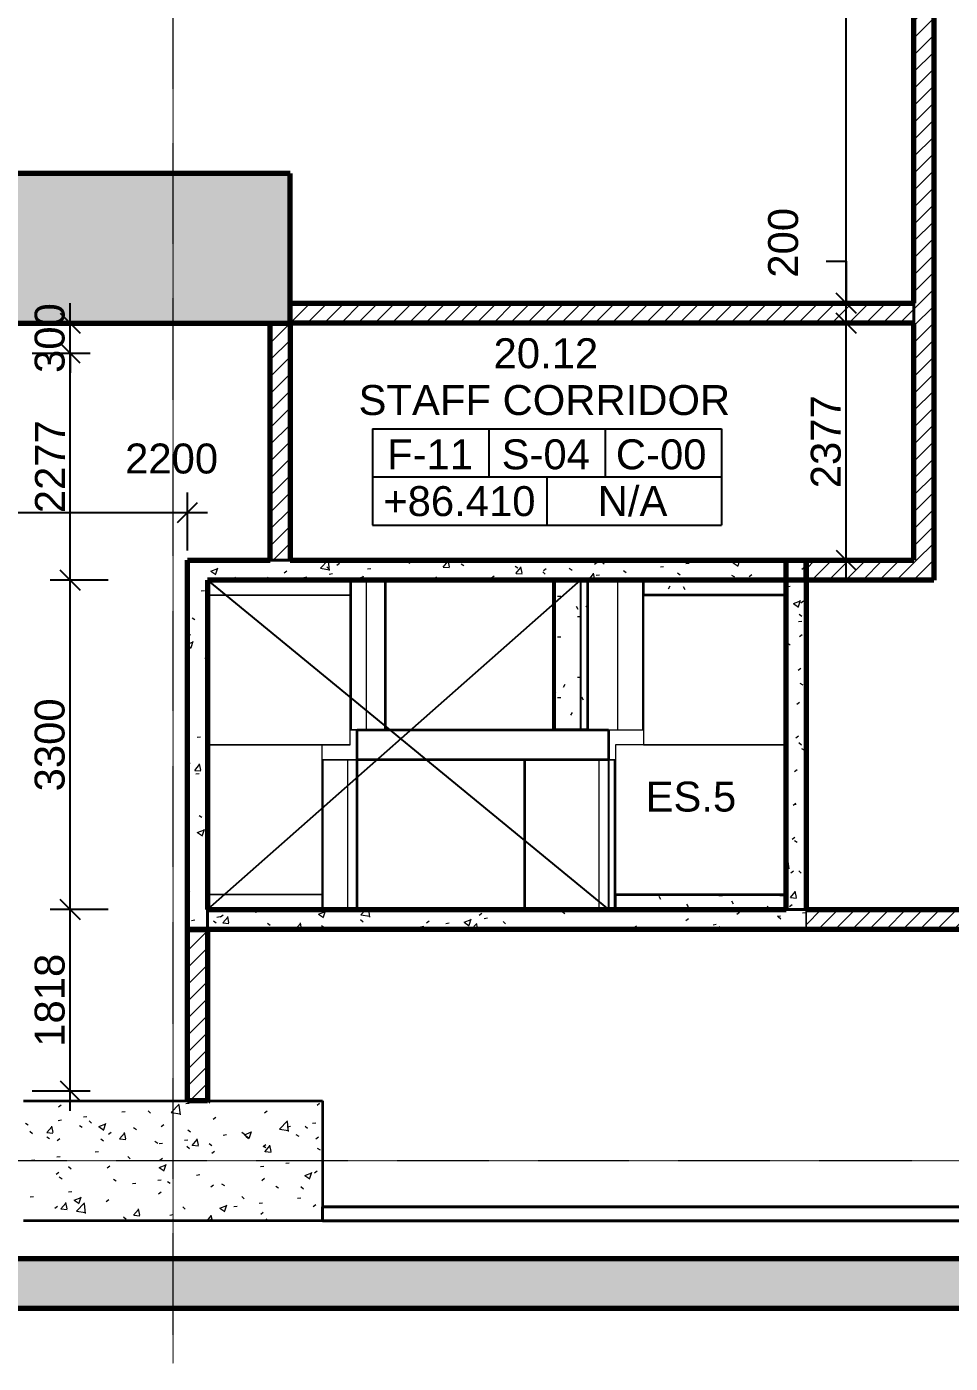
# Model space of a CAD drawing. Header units: millimetres. Extents: x -920222 to -841623, y -18676 to 21298.
# Drawn here: x -905748 to -896491, y -17825 to -4431 of the extents above; entities that cross this region are included whole.
import ezdxf

# ---------------------------------------------------------------- set-up
doc = ezdxf.new("R2010")
doc.units = ezdxf.units.MM
doc.linetypes.add('DPA_Grid _ Level 100', pattern=[10, 5.5, -1.6, 1.3, -1.6])
doc.linetypes.add('DPA_Overhead 100', pattern=[2.75, 1.75, -1])
for name, color, linetype, lineweight in [('_ _ A-DETL-OPENING', 1, 'Continuous', 25), ('A-ANNO-DIMS', 1, 'Continuous', 9), ('A-DETL', 1, 'Continuous', 70), ('A-DETL-GENF', 2, 'Continuous', 35), ('A-FLOR-E', 2, 'Continuous', 35), ('A-FLOR-OVHD', 2, 'DPA_Overhead 100', 25), ('A-GENM', 1, 'Continuous', 9), ('A-ROOM-IDEN', 3, 'Continuous', 25), ('A-ROOM-LINE', 3, 'Continuous', 25), ('A-WALL', 5, 'Continuous', 35), ('A-WALL-PATT', 1, 'Continuous', 35), ('S-FNDN', 2, 'Continuous', 35), ('S-GRID', 251, 'Continuous', 9), ('S-STRS-IDEN', 3, 'Continuous', 25), ('S-STRS-MBND', 2, 'Continuous', 35), ('WALL-E', 2, 'Continuous', 35)]:
    doc.layers.add(name, color=color, linetype=linetype, lineweight=lineweight)
doc.styles.add('Arial_2', font='arial.ttf', dxfattribs={"height": 300})
doc.dimstyles.new('DPA-DIM-3_0_T-T', dxfattribs={"dimscale": 304.8, "dimtxt": 306.07782, "dimasz": 0.656168, "dimexe": 0.656168, "dimexo": 0.0625, "dimgap": 0.164042, "dimtad": 1, "dimdec": 0, "dimzin": 0, "dimdsep": 46, "dimtxsty": 'Arial_2', "dimblk1": 'OBLIQUE', "dimblk2": 'OBLIQUE', "dimsah": 1, "dimcen": 0.09, "dimdle": 0.656168, "dimadec": 8, "dimazin": 0, "dimtfac": 1, "dimtdec": 4, "dimtix": 1, "dimtmove": 0, "dimatfit": 3, "dimfxl": 1.312336, "dimfxlon": 1, "dimtvp": 1, "dimtolj": 1, "dimtzin": 0, "dimarcsym": 2})
doc.dimstyles.new('DPA-DIM-3_0_T-T_1', dxfattribs={"dimscale": 304.8, "dimtxt": 306.07782, "dimasz": 0.656168, "dimexe": 0.656168, "dimexo": 0.0625, "dimgap": 0.164042, "dimtad": 1, "dimdec": 0, "dimzin": 0, "dimdsep": 46, "dimtxsty": 'Arial_2', "dimblk1": 'OBLIQUE', "dimblk2": 'OBLIQUE', "dimsah": 1, "dimcen": 0.09, "dimdle": 0.656168, "dimadec": 8, "dimazin": 0, "dimtfac": 1, "dimtdec": 4, "dimtix": 1, "dimtmove": 1, "dimatfit": 3, "dimfxl": 1.312336, "dimfxlon": 1, "dimtvp": 1, "dimtolj": 1, "dimtzin": 0, "dimarcsym": 2})
pattern_1 = [(50, (0, 0), (728.7365, -63.75582), [76.2, -838.2]), (355, (0, 0), (-140.9716, 764.2276), [60.96, -670.56]), (100.451, (60.7, -5.3), (587.77, 700.46675), [64.76, -712.36]), (46.184, (0, 203.2), (1084.3162, -168.171), [114.3, -1257.3]), (96.636, (90.4, 189.2), (949.6099, 989.7098), [97.14, -1068.54]), (351.184, (0, 203.2), (949.6206, 989.7012), [91.44, -1005.84]), (21, (101.6, 152.4), (606.45787, -409.06057), [76.2, -838.2]), (326, (101.6, 152.4), (247.20834, 736.7529), [60.96, -670.56]), (71.451, (152.14, 118.3), (853.66825, 327.68547), [64.76, -712.36]), (37.5, (0, 0), (12.35469, 338.22012), [33.528, -628.904, 33.528, -647.192, -673.1]), (37.5, (0, 0), (12.35469, 338.22012), [-1343.152, 33.528, -639.572]), (7.5, (0, 0), (267.27887, 400.72213), [33.528, -354.584, 33.528, -613.664, -256.54]), (7.5, (0, 0), (267.27887, 400.72213), [-1035.304, 33.528, -223.012]), (327.5, (-226.57, 0), (542.36333, -22.915345), [33.528, -220.472, 33.528, -758.952, -1051.56]), (327.5, (-226.57, 0), (542.36333, -22.915345), [-1046.48, 33.528, -1018.032]), (317.5, (-328.17, 0), (592.51696, 101.7071), [33.528, -296.672, 33.528, -492.76, -746.76]), (317.5, (-328.17, 0), (592.51696, 101.7071), [-856.488, 33.528, -713.232])]
pattern_2 = [(45, (0, 0), (-84.852814, 84.852814), [])]

# ---------------------------------------------------------------- blocks, each defined once
blk = doc.blocks.new('STAIR 9 RISER - 9 RISER-14633055-4250-01 ENLARGED CONCOURSE LEVEL - REFLECTED CEILING PLAN - SHEET 1')
at = {"layer": 'A-GENM'}
h = blk.add_hatch(dxfattribs=at)
h.set_pattern_fill('FP_14', color=256, style=0, pattern_type=2)
h.set_pattern_definition([(0, (902157.37, 9978.44), (812.8, 203.2), [33.528, -576.072, 33.528, -3827.272]), (0, (902157.37, 9978.44), (812.8, 203.2), [-643.128, -576.072, 33.528, -1185.672, -2032]), (0, (902157.37, 9978.44), (812.8, 203.2), [-2438.4, 33.528, -576.072, 33.528, -1388.872]), (0, (902157.37, 9978.44), (812.8, 203.2), [-3081.528, -372.872, 33.528, -982.472]), (120, (902462.17, 10080.04), (-582.37636, 602.30545), [33.528, -576.072, 33.528, -3827.272]), (120, (902462.17, 10080.04), (-582.37636, 602.30545), [-643.128, -576.072, 33.528, -1185.672, -2032]), (120, (902462.17, 10080.04), (-582.37636, 602.30545), [-2438.4, 33.528, -576.072, 33.528, -1388.872]), (120, (902462.17, 10080.04), (-582.37636, 602.30545), [-3081.528, -372.872, 33.528, -982.472]), (240, (902563.77, 10486.44), (-230.42364, -805.50545), [33.528, -576.072, 33.528, -3827.272]), (240, (902563.77, 10486.44), (-230.42364, -805.50545), [-643.128, -576.072, 33.528, -1185.672, -2032]), (240, (902563.77, 10486.44), (-230.42364, -805.50545), [-2438.4, 33.528, -576.072, 33.528, -1388.872]), (240, (902563.77, 10486.44), (-230.42364, -805.50545), [-3081.528, -372.872, 33.528, -982.472])])
h.paths.add_polyline_path([(2028, -1500), (2028, 0), (1701, 0), (1701, -1500)])
for p, q in [((1680, 0), (1680, -1500)), ((1701, 0), (1680, 0)), ((1985, 0), (1960, 0)), ((2332, 0), (2028, 0)), ((2265, 0), (2240, 0)), ((2332, 0), (2332, -1500)), ((2580, 0), (2332, 0)), ((2580, 0), (2580, -1500)), ((2580, 0), (2580, -1500)), ((2780, 0), (2580, 0)), ((1680, -1500), (1701, -1500)), ((1960, -1500), (1985, -1500)), ((2028, -1500), (2332, -1500)), ((2240, -1500), (2265, -1500)), ((2332, -1500), (2580, -1500)), ((2580, -1500), (2590, -1500))]:
    blk.add_line(p, q, dxfattribs=at)
at = {"layer": 'A-GENM', "lineweight": 35}
for p, q in [((1701, -1500), (1701, 0)), ((1701, 0), (2028, 0)), ((2028, 0), (2028, -1500)), ((2028, -1500), (1701, -1500))]:
    blk.add_line(p, q, dxfattribs=at)
blk = doc.blocks.new('STAIR 9 RISER - 9 RISER-V1-4250-01 ENLARGED CONCOURSE LEVEL - REFLECTED CEILING PLAN - SHEET 1')
at = {"layer": 'A-GENM'}
for p, q in [((-540, 0), (25, 0)), ((-340, 0), (-540, 0)), ((-188, 0), (-340, 0)), ((-340, 0), (-340, -1500)), ((-340, 0), (-340, -1500)), ((2332, 0), (-188, 0)), ((-188, 0), (-188, -1500)), ((25, 0), (0, 0)), ((0, 0), (50, 0)), ((50, 0), (305, 0)), ((305, 0), (280, 0)), ((280, 0), (330, 0)), ((330, 0), (585, 0)), ((585, 0), (560, 0)), ((560, 0), (610, 0)), ((610, 0), (865, 0)), ((865, 0), (840, 0)), ((840, 0), (890, 0)), ((890, 0), (1145, 0)), ((1145, 0), (1120, 0)), ((1120, 0), (1170, 0)), ((1170, 0), (1425, 0)), ((1425, 0), (1400, 0)), ((1400, 0), (1450, 0)), ((1450, 0), (1705, 0)), ((1705, 0), (1680, 0)), ((1680, 0), (1730, 0)), ((1730, 0), (1985, 0)), ((1985, 0), (1960, 0)), ((1960, 0), (2010, 0)), ((2010, 0), (2265, 0)), ((2265, 0), (2240, 0)), ((2240, 0), (2290, 0)), ((2290, 0), (2780, 0)), ((2580, 0), (2332, 0)), ((2332, 0), (2332, -1500)), ((2780, 0), (2580, 0)), ((2580, 0), (2580, -1500)), ((2580, 0), (2580, -1500)), ((-350, -1500), (-340, -1500)), ((25, -1500), (-350, -1500)), ((-340, -1500), (-188, -1500)), ((-188, -1500), (2332, -1500)), ((50, -1500), (0, -1500)), ((0, -1500), (25, -1500)), ((305, -1500), (50, -1500)), ((330, -1500), (280, -1500)), ((280, -1500), (305, -1500)), ((585, -1500), (330, -1500)), ((610, -1500), (560, -1500)), ((560, -1500), (585, -1500)), ((865, -1500), (610, -1500)), ((890, -1500), (840, -1500)), ((840, -1500), (865, -1500)), ((1145, -1500), (890, -1500)), ((1170, -1500), (1120, -1500)), ((1120, -1500), (1145, -1500)), ((1425, -1500), (1170, -1500)), ((1450, -1500), (1400, -1500)), ((1400, -1500), (1425, -1500)), ((1705, -1500), (1450, -1500)), ((1730, -1500), (1680, -1500)), ((1680, -1500), (1705, -1500)), ((1985, -1500), (1730, -1500)), ((2010, -1500), (1960, -1500)), ((1960, -1500), (1985, -1500)), ((2265, -1500), (2010, -1500)), ((2290, -1500), (2240, -1500)), ((2240, -1500), (2265, -1500)), ((2590, -1500), (2290, -1500)), ((2332, -1500), (2580, -1500)), ((2580, -1500), (2590, -1500))]:
    blk.add_line(p, q, dxfattribs=at)
blk = doc.blocks.new('STAIR 7 RISER - 7 RISER-14639233-4250-01 ENLARGED CONCOURSE LEVEL - REFLECTED CEILING PLAN - SHEET 1')
at = {"layer": 'A-GENM'}
for p, q in [((-540, 0), (25, 0)), ((-340, 0), (-540, 0)), ((-188, 0), (-340, 0)), ((-340, 0), (-340, -1500)), ((-340, 0), (-340, -1500)), ((1772, 0), (-188, 0)), ((-188, 0), (-188, -1500)), ((25, 0), (0, 0)), ((0, 0), (50, 0)), ((50, 0), (305, 0)), ((305, 0), (280, 0)), ((280, 0), (330, 0)), ((330, 0), (585, 0)), ((585, 0), (560, 0)), ((560, 0), (610, 0)), ((610, 0), (865, 0)), ((865, 0), (840, 0)), ((840, 0), (890, 0)), ((890, 0), (1145, 0)), ((1145, 0), (1120, 0)), ((1120, 0), (1170, 0)), ((1170, 0), (1425, 0)), ((1425, 0), (1400, 0)), ((1400, 0), (1450, 0)), ((1450, 0), (1705, 0)), ((1705, 0), (1680, 0)), ((1680, 0), (1730, 0)), ((1730, 0), (2220, 0)), ((2020, 0), (1772, 0)), ((2220, 0), (2020, 0)), ((-350, -1500), (-340, -1500)), ((25, -1500), (-350, -1500)), ((-340, -1500), (-188, -1500)), ((-188, -1500), (1772, -1500)), ((50, -1500), (0, -1500)), ((0, -1500), (25, -1500)), ((305, -1500), (50, -1500)), ((330, -1500), (280, -1500)), ((280, -1500), (305, -1500)), ((585, -1500), (330, -1500)), ((610, -1500), (560, -1500)), ((560, -1500), (585, -1500)), ((865, -1500), (610, -1500)), ((890, -1500), (840, -1500)), ((840, -1500), (865, -1500)), ((1145, -1500), (890, -1500)), ((1170, -1500), (1120, -1500)), ((1120, -1500), (1145, -1500)), ((1425, -1500), (1170, -1500)), ((1450, -1500), (1400, -1500)), ((1400, -1500), (1425, -1500)), ((1705, -1500), (1450, -1500)), ((1730, -1500), (1680, -1500)), ((1680, -1500), (1705, -1500)), ((2220, -1500), (1730, -1500)), ((1772, -1500), (2020, -1500)), ((2020, -1500), (2220, -1500))]:
    blk.add_line(p, q, dxfattribs=at)
blk = doc.blocks.new('LANDING ADJ L_R - LANDING ADJ L_R-14701257-4250-01 ENLARGED CONCOURSE LEVEL - REFLECTED CEILING PLAN - SHEET 1')
at = {"layer": 'A-GENM'}
for p, q in [((280, 1650), (-1150, 1650)), ((-1150, 1650), (-950, 1650)), ((-1150, 1650), (-1150, 0)), ((-1150, 1650), (-1150, 0)), ((-950, 1650), (280, 1650)), ((280, 0), (280, 1650)), ((280, 1650), (280, 0)), ((-1150, 150), (280, 150)), ((280, 150), (-1150, 150)), ((-1150, 0), (-1150, 150)), ((-1150, 150), (-1150, 0)), ((280, 0), (280, 150)), ((280, 150), (280, 0)), ((-1150, 0), (280, 0)), ((280, 0), (-1150, 0)), ((-950, 0), (-1150, 0)), ((-1150, 0), (280, 0)), ((280, 0), (-950, 0))]:
    blk.add_line(p, q, dxfattribs=at)
blk = doc.blocks.new('LANDING ADJ L_R - LANDING ADJ L_R-14701282-4250-01 ENLARGED CONCOURSE LEVEL - REFLECTED CEILING PLAN - SHEET 1')
at = {"layer": 'A-GENM'}
for p, q in [((-1150, 0), (0, 0)), ((0, 0), (-1150, 0)), ((-1150, -150), (-1150, 0)), ((-1150, 0), (-1150, -150)), ((0, 0), (-1150, 0)), ((-1150, 0), (-950, 0)), ((-1150, 0), (-1150, -1650)), ((-1150, 0), (-1150, -1650)), ((-950, 0), (0, 0)), ((0, -150), (0, 0)), ((0, 0), (0, -150)), ((0, -1650), (0, 0)), ((0, 0), (0, -1650)), ((-1150, -150), (0, -150)), ((0, -150), (-1150, -150)), ((-950, -1650), (-1150, -1650)), ((-1150, -1650), (0, -1650)), ((0, -1650), (-950, -1650))]:
    blk.add_line(p, q, dxfattribs=at)
blk = doc.blocks.new('LANDING ADJ L_R - LANDING ADJ L_R-14701640-4250-01 ENLARGED CONCOURSE LEVEL - REFLECTED CEILING PLAN - SHEET 1')
at = {"layer": 'A-GENM'}
h = blk.add_hatch(dxfattribs=at)
h.set_pattern_fill('FP_15', color=256, style=0, pattern_type=2)
h.set_pattern_definition([(0, (898417.37, 9978.44), (812.8, 203.2), [33.528, -576.072, 33.528, -3827.272]), (0, (898417.37, 9978.44), (812.8, 203.2), [-643.128, -576.072, 33.528, -1185.672, -2032]), (0, (898417.37, 9978.44), (812.8, 203.2), [-2438.4, 33.528, -576.072, 33.528, -1388.872]), (0, (898417.37, 9978.44), (812.8, 203.2), [-3081.528, -372.872, 33.528, -982.472]), (120, (898722.17, 10080.04), (-582.37636, 602.30545), [33.528, -576.072, 33.528, -3827.272]), (120, (898722.17, 10080.04), (-582.37636, 602.30545), [-643.128, -576.072, 33.528, -1185.672, -2032]), (120, (898722.17, 10080.04), (-582.37636, 602.30545), [-2438.4, 33.528, -576.072, 33.528, -1388.872]), (120, (898722.17, 10080.04), (-582.37636, 602.30545), [-3081.528, -372.872, 33.528, -982.472]), (240, (898823.77, 10486.44), (-230.42364, -805.50545), [33.528, -576.072, 33.528, -3827.272]), (240, (898823.77, 10486.44), (-230.42364, -805.50545), [-643.128, -576.072, 33.528, -1185.672, -2032]), (240, (898823.77, 10486.44), (-230.42364, -805.50545), [-2438.4, 33.528, -576.072, 33.528, -1388.872]), (240, (898823.77, 10486.44), (-230.42364, -805.50545), [-3081.528, -372.872, 33.528, -982.472])])
h.paths.add_polyline_path([(280, -150), (280, 0), (-1150, 0), (-1150, -150), (-396, -150)])
at = {"layer": 'A-GENM', "lineweight": 35}
for p, q in [((-1150, -150), (-1150, 0)), ((-1150, 0), (280, 0)), ((280, 0), (280, -150)), ((280, -150), (-1150, -150))]:
    blk.add_line(p, q, dxfattribs=at)
at = {"layer": 'A-GENM'}
for p, q in [((280, 0), (-1150, 0)), ((-1150, 0), (-1150, -1650)), ((280, 0), (280, -1650)), ((-1150, -1650), (280, -1650))]:
    blk.add_line(p, q, dxfattribs=at)
blk = doc.blocks.new('LANDING ADJ L_R - LANDING ADJ L_R-14701709-4250-01 ENLARGED CONCOURSE LEVEL - REFLECTED CEILING PLAN - SHEET 1')
at = {"layer": 'A-GENM'}
h = blk.add_hatch(dxfattribs=at)
h.set_pattern_fill('FP_16', color=256, style=0, pattern_type=2)
h.set_pattern_definition([(0, (898697.37, 13278.44), (812.8, 203.2), [33.528, -576.072, 33.528, -3827.272]), (0, (898697.37, 13278.44), (812.8, 203.2), [-643.128, -576.072, 33.528, -1185.672, -2032]), (0, (898697.37, 13278.44), (812.8, 203.2), [-2438.4, 33.528, -576.072, 33.528, -1388.872]), (0, (898697.37, 13278.44), (812.8, 203.2), [-3081.528, -372.872, 33.528, -982.472]), (120, (899002.17, 13380.04), (-582.37636, 602.30545), [33.528, -576.072, 33.528, -3827.272]), (120, (899002.17, 13380.04), (-582.37636, 602.30545), [-643.128, -576.072, 33.528, -1185.672, -2032]), (120, (899002.17, 13380.04), (-582.37636, 602.30545), [-2438.4, 33.528, -576.072, 33.528, -1388.872]), (120, (899002.17, 13380.04), (-582.37636, 602.30545), [-3081.528, -372.872, 33.528, -982.472]), (240, (899103.77, 13786.44), (-230.42364, -805.50545), [33.528, -576.072, 33.528, -3827.272]), (240, (899103.77, 13786.44), (-230.42364, -805.50545), [-643.128, -576.072, 33.528, -1185.672, -2032]), (240, (899103.77, 13786.44), (-230.42364, -805.50545), [-2438.4, 33.528, -576.072, 33.528, -1388.872]), (240, (899103.77, 13786.44), (-230.42364, -805.50545), [-3081.528, -372.872, 33.528, -982.472])])
h.paths.add_polyline_path([(-1150, 0), (560, 0), (560, 150), (-1150, 150)])
for p, q in [((560, 1650), (-1150, 1650)), ((-1150, 1650), (-1150, 0)), ((560, 1650), (560, 0)), ((-1150, 0), (560, 0))]:
    blk.add_line(p, q, dxfattribs=at)
at = {"layer": 'A-GENM', "lineweight": 35}
for p, q in [((-1150, 150), (560, 150)), ((-1150, 0), (-1150, 150)), ((560, 150), (560, 0)), ((560, 0), (-1150, 0))]:
    blk.add_line(p, q, dxfattribs=at)
blk = doc.blocks.new('DPA_Room Tag Box - Standard-4486259-4250-01 ENLARGED CONCOURSE LEVEL - REFLECTED CEILING PLAN - SHEET 1')
at = {"layer": 'A-ROOM-LINE'}
for p, q in [((-17.5, -2.94), (-17.5, -12.6)), ((-17.5, -2.94), (17.5, -2.94)), ((-5.83, -2.94), (-5.83, -7.77)), ((5.83, -2.94), (5.83, -7.77)), ((17.5, -2.94), (17.5, -12.6)), ((-17.5, -7.77), (17.5, -7.77)), ((0, -7.77), (0, -12.6)), ((-17.5, -12.6), (17.5, -12.6))]:
    blk.add_line(p, q, dxfattribs=at)
blk = doc.blocks.new('_Oblique')
at = {"color": 0, "linetype": 'ByBlock', "lineweight": -2}
blk.add_line((-0.5, -0.5), (0.5, 0.5), dxfattribs=at)
blk = doc.blocks.new('*D301')
at = {"layer": 'A-ANNO-DIMS', "color": 0, "lineweight": -2, "transparency": 16777216}
for p, q in [((6748, -13557), (6748, -10780)), ((6367, -10980), (6948, -10980)), ((6367, -13357), (6948, -13357))]:
    blk.add_line(p, q, dxfattribs=at)
at = {"layer": 'Defpoints', "color": 0, "transparency": 16777216}
for p in [(6348, -10980), (6748, -10980), (6348, -13357)]:
    blk.add_point(p, dxfattribs=at)
at = {"layer": 'A-ANNO-DIMS', "color": 0, "lineweight": -2, "transparency": 16777216, "xscale": 200, "yscale": 200, "zscale": 200}
for p, rotation in [((6748, -10980), 90), ((6748, -13357), 270)]:
    blk.add_blockref('_Oblique', p, dxfattribs=dict(at, rotation=rotation))
at = {"layer": 'A-ANNO-DIMS', "color": 0, "transparency": 16777216, "insert": (6545, -12169), "char_height": 300, "width": 1107.53, "attachment_point": 5, "rotation": 90, "style": 'Arial_2'}
blk.add_mtext('\\A1;2377', dxfattribs=at)
blk = doc.blocks.new('*D302')
at = {"layer": 'A-ANNO-DIMS', "color": 0, "lineweight": -2, "transparency": 16777216}
for p, q in [((6548, -10359), (6748, -10359)), ((6748, -10359), (6748, -10780)), ((6748, -11180), (6748, -10580)), ((6367, -10780), (6948, -10780)), ((6367, -10980), (6948, -10980))]:
    blk.add_line(p, q, dxfattribs=at)
at = {"layer": 'Defpoints', "color": 0, "transparency": 16777216}
for p in [(6348, -10780), (6748, -10780), (6348, -10980)]:
    blk.add_point(p, dxfattribs=at)
at = {"layer": 'A-ANNO-DIMS', "color": 0, "lineweight": -2, "transparency": 16777216, "xscale": 200, "yscale": 200, "zscale": 200}
for p, rotation in [((6748, -10780), 90), ((6748, -10980), 270)]:
    blk.add_blockref('_Oblique', p, dxfattribs=dict(at, rotation=rotation))
at = {"layer": 'A-ANNO-DIMS', "color": 0, "transparency": 16777216, "insert": (5965, -10525), "char_height": 300, "width": 830.65, "attachment_point": 1, "rotation": 90, "line_spacing_factor": 0.941778, "style": 'Arial_2'}
blk.add_mtext('\\A1;200', dxfattribs=at)
blk = doc.blocks.new('*D303')
at = {"layer": 'A-ANNO-DIMS', "color": 0, "lineweight": -2, "transparency": 16777216}
for p, q in [((6748, -10980), (6748, 700)), ((7129, 500), (6548, 500)), ((6367, -10780), (6948, -10780))]:
    blk.add_line(p, q, dxfattribs=at)
at = {"layer": 'Defpoints', "color": 0, "transparency": 16777216}
for p in [(6748, 500), (7148, 500), (6348, -10780)]:
    blk.add_point(p, dxfattribs=at)
at = {"layer": 'A-ANNO-DIMS', "color": 0, "lineweight": -2, "transparency": 16777216, "xscale": 200, "yscale": 200, "zscale": 200}
for p, rotation in [((6748, 500), 90), ((6748, -10780), 270)]:
    blk.add_blockref('_Oblique', p, dxfattribs=dict(at, rotation=rotation))
at = {"layer": 'A-ANNO-DIMS', "color": 0, "transparency": 16777216, "insert": (6545, -5140), "char_height": 300, "width": 1384.41, "attachment_point": 5, "rotation": 90, "style": 'Arial_2'}
blk.add_mtext('\\A1;11280', dxfattribs=at)
blk = doc.blocks.new('*D304')
at = {"layer": 'A-ANNO-DIMS', "color": 0, "lineweight": -2, "transparency": 16777216}
for p, q in [((-1032, -18875), (-1032, -16657)), ((-651, -16857), (-1232, -16857)), ((-1413, -18675), (-832, -18675))]:
    blk.add_line(p, q, dxfattribs=at)
at = {"layer": 'Defpoints', "color": 0, "transparency": 16777216}
for p in [(-1032, -16857), (-632, -16857), (-1432, -18675)]:
    blk.add_point(p, dxfattribs=at)
at = {"layer": 'A-ANNO-DIMS', "color": 0, "lineweight": -2, "transparency": 16777216, "xscale": 200, "yscale": 200, "zscale": 200}
for p, rotation in [((-1032, -16857), 90), ((-1032, -18675), 270)]:
    blk.add_blockref('_Oblique', p, dxfattribs=dict(at, rotation=rotation))
at = {"layer": 'A-ANNO-DIMS', "color": 0, "transparency": 16777216, "insert": (-1235, -17766), "char_height": 300, "width": 1107.53, "attachment_point": 5, "rotation": 90, "style": 'Arial_2'}
blk.add_mtext('\\A1;1818', dxfattribs=at)
blk = doc.blocks.new('*D305')
at = {"layer": 'A-ANNO-DIMS', "color": 0, "lineweight": -2, "transparency": 16777216}
for p, q in [((-1032, -17057), (-1032, -13357)), ((-651, -13557), (-1232, -13557)), ((-651, -16857), (-1232, -16857))]:
    blk.add_line(p, q, dxfattribs=at)
at = {"layer": 'Defpoints', "color": 0, "transparency": 16777216}
for p in [(-1032, -13557), (-632, -13557), (-632, -16857)]:
    blk.add_point(p, dxfattribs=at)
at = {"layer": 'A-ANNO-DIMS', "color": 0, "lineweight": -2, "transparency": 16777216, "xscale": 200, "yscale": 200, "zscale": 200}
for p, rotation in [((-1032, -13557), 90), ((-1032, -16857), 270)]:
    blk.add_blockref('_Oblique', p, dxfattribs=dict(at, rotation=rotation))
at = {"layer": 'A-ANNO-DIMS', "color": 0, "transparency": 16777216, "insert": (-1235, -15207), "char_height": 300, "width": 1107.53, "attachment_point": 5, "rotation": 90, "style": 'Arial_2'}
blk.add_mtext('\\A1;3300', dxfattribs=at)
blk = doc.blocks.new('*D306')
at = {"layer": 'A-ANNO-DIMS', "color": 0, "lineweight": -2, "transparency": 16777216}
for p, q in [((-1032, -13757), (-1032, -11080)), ((-1413, -11280), (-832, -11280)), ((-651, -13557), (-1232, -13557))]:
    blk.add_line(p, q, dxfattribs=at)
at = {"layer": 'Defpoints', "color": 0, "transparency": 16777216}
for p in [(-1432, -11280), (-1032, -11280), (-632, -13557)]:
    blk.add_point(p, dxfattribs=at)
at = {"layer": 'A-ANNO-DIMS', "color": 0, "lineweight": -2, "transparency": 16777216, "xscale": 200, "yscale": 200, "zscale": 200}
for p, rotation in [((-1032, -11280), 90), ((-1032, -13557), 270)]:
    blk.add_blockref('_Oblique', p, dxfattribs=dict(at, rotation=rotation))
at = {"layer": 'A-ANNO-DIMS', "color": 0, "transparency": 16777216, "insert": (-1233, -12419), "char_height": 300, "width": 1107.53, "attachment_point": 5, "rotation": 90, "style": 'Arial_2'}
blk.add_mtext('\\A1;2277', dxfattribs=at)
blk = doc.blocks.new('*D307')
at = {"layer": 'A-ANNO-DIMS', "color": 0, "lineweight": -2, "transparency": 16777216}
for p, q in [((-1032, -10980), (-1032, -10780)), ((-1413, -10980), (-832, -10980)), ((-1032, -11280), (-1032, -10980)), ((-1413, -11280), (-832, -11280)), ((-1032, -11280), (-1032, -11480))]:
    blk.add_line(p, q, dxfattribs=at)
at = {"layer": 'Defpoints', "color": 0, "transparency": 16777216}
for p in [(-1432, -10980), (-1032, -10980), (-1432, -11280)]:
    blk.add_point(p, dxfattribs=at)
at = {"layer": 'A-ANNO-DIMS', "color": 0, "lineweight": -2, "transparency": 16777216, "xscale": 200, "yscale": 200, "zscale": 200}
for p, rotation in [((-1032, -10980), 270), ((-1032, -11280), 90)]:
    blk.add_blockref('_Oblique', p, dxfattribs=dict(at, rotation=rotation))
at = {"layer": 'A-ANNO-DIMS', "color": 0, "transparency": 16777216, "insert": (-1235, -11130), "char_height": 300, "width": 830.65, "attachment_point": 5, "rotation": 90, "style": 'Arial_2'}
blk.add_mtext('\\A1;300', dxfattribs=at)
blk = doc.blocks.new('*D324')
at = {"layer": 'A-ANNO-DIMS', "color": 0, "lineweight": -2, "transparency": 16777216}
for p, q in [((-2055, -12496), (-2055, -13077)), ((145, -13258), (145, -12677)), ((-2255, -12877), (345, -12877))]:
    blk.add_line(p, q, dxfattribs=at)
at = {"layer": 'Defpoints', "color": 0, "transparency": 16777216}
for p in [(-2055, -12477), (145, -12877), (145, -13277)]:
    blk.add_point(p, dxfattribs=at)
at = {"layer": 'A-ANNO-DIMS', "color": 0, "lineweight": -2, "transparency": 16777216, "xscale": 200, "yscale": 200, "zscale": 200, "rotation": 180}
blk.add_blockref('_Oblique', (-2055, -12877), dxfattribs=at)
at = {"layer": 'A-ANNO-DIMS', "color": 0, "lineweight": -2, "transparency": 16777216, "xscale": 200, "yscale": 200, "zscale": 200}
blk.add_blockref('_Oblique', (145, -12877), dxfattribs=at)
at = {"layer": 'A-ANNO-DIMS', "color": 0, "transparency": 16777216, "insert": (-480, -12187), "char_height": 300, "width": 1107.53, "attachment_point": 1, "line_spacing_factor": 0.941778, "style": 'Arial_2'}
blk.add_mtext('\\A1;2200', dxfattribs=at)
blk = doc.blocks.new('*U290')
at = {"layer": '_ _ A-DETL-OPENING'}
for p, q in [((4085, -13557.5), (345, -16857.5)), ((345, -13557.5), (4365, -16857.5)), ((345, -16857.5), (345, -13557.5)), ((345, -13557.5), (4085, -13557.5)), ((4085, -13557.5), (4085, -15057.5)), ((4365, -15057.5), (4085, -15057.5)), ((4365, -15057.5), (4365, -16857.5)), ((4365, -16857.5), (345, -16857.5))]:
    blk.add_line(p, q, dxfattribs=at)
at = {"layer": 'A-DETL'}
for p, q in [((1175.1, -9480), (-3255, -9480)), ((1175.1, -10980), (1175.1, -9480)), ((-3255, -10980), (1175.1, -10980))]:
    blk.add_line(p, q, dxfattribs=at)
at = {"layer": 'S-GRID', "linetype": 'DPA_Grid _ Level 100'}
for p, q in [((0, -21404), (0, 16818.7)), ((58127.3, -19375), (-14589.5, -19375))]:
    blk.add_line(p, q, dxfattribs=at)
at = {"layer": 'A-ANNO-DIMS'}
for base, p1, p2, override, picture, middle in [((6748, 500), (6348, -10780), (7148, 500), {"dimpost": '<>', "dimfxl": 11308.336198}, '*D303', (6544.9, -5140)), ((-1032, -10980), (-1432, -11280), (-1432, -10980), {"dimpost": '<>', "dimfxl": 300}, '*D307', (-1235.3, -11130)), ((6748.0229, -10980.003), (6348.0229, -13357.4613), (6348.0229, -10980.003), {"dimpost": '<>', "dimfxl": 2377.458303}, '*D301', (6544.7487, -12168.7321)), ((-1031.978, -11280.0077), (-631.978, -13557.4613), (-1431.978, -11280.0077), {"dimpost": '<>', "dimfxl": 2413.87545}, '*D306', (-1232.592, -12418.7345)), ((-1032, -13557.5), (-632, -16857.5), (-632, -13557.5), {"dimpost": '<>', "dimfxl": 3300}, '*D305', (-1235.3, -15207.5)), ((-1031.978, -16857.4613), (-1431.978, -18675), (-631.978, -16857.4613), {"dimpost": '<>', "dimfxl": 1985.811404}, '*D304', (-1235.1499, -17766.2306))]:
    dim = blk.add_linear_dim(base=base, p1=p1, p2=p2, angle=90, dimstyle='DPA-DIM-3_0_T-T', override=override, dxfattribs=at)
    dim.commit()
    dim.dimension.update_dxf_attribs({"geometry": picture, "text_midpoint": middle})
dim = blk.add_linear_dim(base=(6748, -10780), p1=(6348, -10980), p2=(6348, -10780), angle=90, dimstyle='DPA-DIM-3_0_T-T_1', override={"dimpost": '<>', "dimfxl": 200}, dxfattribs=at)
dim.commit()
dim.dimension.update_dxf_attribs({"geometry": '*D302', "text_midpoint": (6508.6, -10359.5), "dimtype": 160, "text_rotation": 90})
dim = blk.add_linear_dim(base=(145, -12876.6), p1=(-2055, -12476.6), p2=(145, -13276.6), dimstyle='DPA-DIM-3_0_T-T_1', override={"dimpost": '<>', "dimfxl": 2340.939982}, dxfattribs=at)
dim.commit()
dim.dimension.update_dxf_attribs({"geometry": '*D324', "text_midpoint": (74.1, -12637.1), "dimtype": 160})

msp = doc.modelspace()

# ---------------------------------------------------------------- hatches: boundary and pattern name
at = {"layer": 'A-DETL-GENF', "lineweight": 9}
h = msp.add_hatch(dxfattribs=at)
h.set_pattern_fill('FP_1', color=10, style=0, pattern_type=2)
h.set_pattern_definition(pattern_1)
h.paths.add_polyline_path([(-903107, -7401), (-903107, -5901), (-907537, -5901), (-907537, -7401), (-903204, -7401)])
h.paths.add_polyline_path([(-894057, -7216), (-891708, -6968), (-891708, -5460), (-894057, -5708), (-894057, -6878)])
h.paths.add_polyline_path([(-880308, -6041), (-880308, -4541), (-882658, -4541), (-882658, -6041), (-881249, -6041)])
at = {"layer": 'A-WALL-PATT', "lineweight": 9}
h = msp.add_hatch(dxfattribs=at)
h.set_pattern_fill('FP_2', color=256, style=0, pattern_type=2)
h.set_pattern_definition(pattern_2)
h.paths.add_polyline_path([(-896657, -9778), (-896657, 3879), (-896857, 3879), (-896857, -9778)])
h = msp.add_hatch(dxfattribs=at)
h.set_pattern_fill('FP_2', color=256, style=0, pattern_type=2)
h.set_pattern_definition(pattern_2)
h.paths.add_polyline_path([(-896857, -7401), (-896857, -7201), (-903107, -7201), (-903107, -7401), (-898813, -7401)])
h = msp.add_hatch(dxfattribs=at)
h.set_pattern_fill('FP_2', color=256, style=0, pattern_type=2)
h.set_pattern_definition(pattern_2)
h.paths.add_polyline_path([(-903107, -9778), (-903107, -7401), (-903307, -7401), (-903307, -9778), (-903204, -9778)])
h = msp.add_hatch(dxfattribs=at)
h.set_pattern_fill('FP_1', color=256, style=0, pattern_type=2)
h.set_pattern_definition(pattern_1)
h.paths.add_polyline_path([(-898813, -9978), (-897937, -9978), (-897937, -9778), (-904137, -9778), (-904137, -9978), (-903204, -9978)])
h = msp.add_hatch(dxfattribs=at)
h.set_pattern_fill('FP_1', color=256, style=0, pattern_type=2)
h.set_pattern_definition(pattern_1)
h.paths.add_polyline_path([(-897937, -13278), (-897937, -9778), (-898137, -9778), (-898137, -13278)])
h = msp.add_hatch(dxfattribs=at)
h.set_pattern_fill('FP_2', color=256, style=0, pattern_type=2)
h.set_pattern_definition(pattern_2)
h.paths.add_polyline_path([(-896657, -9978), (-896657, -9778), (-897937, -9778), (-897937, -9978)])
h = msp.add_hatch(dxfattribs=at)
h.set_pattern_fill('FP_1', color=256, style=0, pattern_type=2)
h.set_pattern_definition(pattern_1)
h.paths.add_polyline_path([(-904137, -13478), (-903937, -13478), (-903937, -9978), (-904137, -9978), (-904137, -12193)])
h = msp.add_hatch(dxfattribs=at)
h.set_pattern_fill('FP_1', color=256, style=0, pattern_type=2)
h.set_pattern_definition(pattern_1)
h.paths.add_polyline_path([(-897937, -13478), (-897937, -13278), (-903937, -13278), (-903937, -13478), (-898813, -13478)])
h = msp.add_hatch(dxfattribs=at)
h.set_pattern_fill('FP_2', color=256, style=0, pattern_type=2)
h.set_pattern_definition(pattern_2)
h.paths.add_polyline_path([(-869301, -13478), (-869301, -13278), (-897937, -13278), (-897937, -13478), (-872467, -13478)])
h = msp.add_hatch(dxfattribs=at)
h.set_pattern_fill('FP_2', color=256, style=0, pattern_type=2)
h.set_pattern_definition(pattern_2)
h.paths.add_polyline_path([(-903937, -15196), (-903937, -13478), (-904137, -13478), (-904137, -15196)])
h = msp.add_hatch(dxfattribs=at)
h.set_pattern_fill('FP_1', color=256, style=0, pattern_type=2)
h.set_pattern_definition(pattern_1)
h.paths.add_polyline_path([(-868781, -17276), (-868781, -16776), (-914637, -16776), (-914637, -17276), (-872467, -17276)])
at = {"layer": 'S-FNDN', "lineweight": 9}
h = msp.add_hatch(dxfattribs=at)
h.set_pattern_fill('FP_1', color=256, style=0, pattern_type=2)
h.set_pattern_definition(pattern_1)
h.paths.add_polyline_path([(-905782, -16396), (-902782, -16396), (-902782, -15196), (-905782, -15196)])
h = msp.add_hatch(dxfattribs=at)
h.set_pattern_fill('FP_1', color=256, style=0, pattern_type=2)
h.set_pattern_definition(pattern_1)
h.paths.add_polyline_path([(-905782, -16396), (-902782, -16396), (-902782, -15196), (-905782, -15196)])

# ---------------------------------------------------------------- linework, layer by layer
at = {"layer": 'A-FLOR-E'}
for p, q in [((-896857, -9778), (-896857, 4079)), ((-896857, 4079), (-896857, -9778)), ((-897937, -13278), (-897937, -9778)), ((-897937, -9778), (-896857, -9778)), ((-896857, -9778), (-897937, -9778)), ((-897937, -9778), (-897937, -13278)), ((-868781, -13278), (-897937, -13278)), ((-897937, -13278), (-868781, -13278))]:
    msp.add_line(p, q, dxfattribs=at)
at = {"layer": 'A-FLOR-OVHD', "color": 8}
for p, q in [((-903937, -9978), (-903937, -13278)), ((-898137, -9978), (-903937, -9978)), ((-898137, -13278), (-898137, -9978)), ((-903937, -13278), (-898137, -13278))]:
    msp.add_line(p, q, dxfattribs=at)
at = {"layer": 'A-WALL', "color": 7, "lineweight": 70}
for p, q in [((-896857, -7201), (-896857, 3879)), ((-896657, 1409), (-896657, -9778)), ((-903107, -7201), (-896857, -7201)), ((-903307, -9778), (-903307, -7401)), ((-903107, -7401), (-903107, -9778)), ((-896857, -7401), (-903107, -7401)), ((-896857, -9778), (-896857, -7401)), ((-904137, -9778), (-903307, -9778)), ((-904137, -9978), (-904137, -9778)), ((-903107, -9778), (-897937, -9778)), ((-898137, -13278), (-898137, -9778)), ((-898137, -9778), (-897937, -9778)), ((-897937, -9778), (-897937, -9978)), ((-897937, -9778), (-897937, -13278)), ((-897937, -9978), (-897937, -9778)), ((-897937, -9778), (-896857, -9778)), ((-896657, -9778), (-896657, -9978)), ((-904137, -13478), (-904137, -9978)), ((-897937, -9978), (-903937, -9978)), ((-903937, -9978), (-903937, -13278)), ((-896657, -9978), (-897937, -9978)), ((-903937, -13278), (-898137, -13278)), ((-897937, -13278), (-869501, -13278)), ((-903937, -13478), (-904137, -13478)), ((-904137, -15196), (-904137, -13478)), ((-904137, -13478), (-903937, -13478)), ((-897937, -13478), (-903937, -13478)), ((-903937, -13478), (-903937, -15196)), ((-869301, -13478), (-897937, -13478)), ((-903937, -15196), (-904137, -15196)), ((-914637, -16776), (-868781, -16776)), ((-868781, -17276), (-914637, -17276))]:
    msp.add_line(p, q, dxfattribs=at)
at = {"layer": 'A-WALL', "lineweight": 9}
for p, q in [((-903107, -9778), (-903307, -9778)), ((-897937, -13278), (-897937, -13478)), ((-897937, -13478), (-897937, -13278))]:
    msp.add_line(p, q, dxfattribs=at)
at = {"layer": 'S-FNDN'}
for p, q in [((-905782, -15196), (-902782, -15196)), ((-902782, -15196), (-902782, -16396)), ((-902782, -16396), (-905782, -16396))]:
    msp.add_line(p, q, dxfattribs=at)
at = {"layer": 'S-STRS-MBND'}
for p, q in [((-903937, -9978), (-903937, -13278)), ((-902157, -9978), (-903937, -9978)), ((-903937, -9978), (-903937, -13278)), ((-902157, -9978), (-903937, -9978)), ((-902157, -9978), (-902157, -11478)), ((-902157, -9978), (-900197, -9978)), ((-902157, -9978), (-899917, -9978)), ((-898137, -9978), (-899917, -9978)), ((-898137, -13278), (-898137, -9978)), ((-902437, -11478), (-902157, -11478)), ((-902437, -11778), (-902437, -11478)), ((-902437, -11478), (-902157, -11478)), ((-902437, -11778), (-902437, -11478)), ((-902157, -11478), (-900197, -11478)), ((-902157, -11478), (-899917, -11478)), ((-899917, -11478), (-899917, -11778)), ((-902437, -13278), (-902437, -11778)), ((-900197, -11778), (-902437, -11778)), ((-900757, -11778), (-902437, -11778)), ((-900757, -13278), (-900757, -11778)), ((-899917, -11778), (-900197, -11778)), ((-903937, -13278), (-902437, -13278)), ((-903937, -13278), (-902437, -13278)), ((-900197, -13278), (-902437, -13278)), ((-900757, -13278), (-902437, -13278)), ((-900197, -13278), (-898137, -13278))]:
    msp.add_line(p, q, dxfattribs=at)
at = {"layer": 'WALL-E'}
for p, q in [((-899967, -9778), (-904137, -9778)), ((-904137, -9778), (-899967, -9778)), ((-904137, -9978), (-904137, -9778)), ((-904137, -9778), (-904137, -9978)), ((-904137, -9978), (-904137, -13478)), ((-904137, -10816), (-904137, -9978)), ((-899967, -9978), (-903937, -9978)), ((-903937, -9978), (-899967, -9978)), ((-903937, -9978), (-903937, -10816)), ((-903937, -13278), (-903937, -9978)), ((-904137, -13478), (-904137, -10816)), ((-903937, -10816), (-903937, -13478)), ((-897617, -13278), (-903937, -13278)), ((-903937, -13278), (-897617, -13278)), ((-903937, -13278), (-903937, -13478)), ((-903937, -13478), (-903937, -13278)), ((-898167, -13278), (-898767, -13278)), ((-898767, -13278), (-898167, -13278)), ((-903937, -13478), (-904137, -13478)), ((-903937, -13478), (-904137, -13478)), ((-897617, -13478), (-903937, -13478)), ((-903937, -13478), (-897617, -13478)), ((-898167, -13478), (-898767, -13478)), ((-898767, -13478), (-898167, -13478)), ((-902782, -16256), (-894382, -16256)), ((-894382, -16256), (-902782, -16256)), ((-902782, -16396), (-902782, -16256)), ((-902782, -16256), (-902782, -16396)), ((-902782, -16396), (-894382, -16396)), ((-894382, -16396), (-902782, -16396))]:
    msp.add_line(p, q, dxfattribs=at)

# ---------------------------------------------------------------- block references
msp.add_blockref('*U290', (-904282, 3579))
at = {"layer": 'A-GENM', "rotation": 180}
for name, p in [('LANDING ADJ L_R - LANDING ADJ L_R-14701257-4250-01 ENLARGED CONCOURSE LEVEL - REFLECTED CEILING PLAN - SHEET 1', (-903657, -9978)), ('LANDING ADJ L_R - LANDING ADJ L_R-14701282-4250-01 ENLARGED CONCOURSE LEVEL - REFLECTED CEILING PLAN - SHEET 1', (-903937, -13278)), ('STAIR 9 RISER - 9 RISER-V1-4250-01 ENLARGED CONCOURSE LEVEL - REFLECTED CEILING PLAN - SHEET 1', (-900197, -13278))]:
    msp.add_blockref(name, p, dxfattribs=at)
at = {"layer": 'A-GENM'}
for name, p in [('STAIR 7 RISER - 7 RISER-14639233-4250-01 ENLARGED CONCOURSE LEVEL - REFLECTED CEILING PLAN - SHEET 1', (-902157, -9978)), ('STAIR 9 RISER - 9 RISER-14633055-4250-01 ENLARGED CONCOURSE LEVEL - REFLECTED CEILING PLAN - SHEET 1', (-902157, -9978)), ('LANDING ADJ L_R - LANDING ADJ L_R-14701640-4250-01 ENLARGED CONCOURSE LEVEL - REFLECTED CEILING PLAN - SHEET 1', (-898417, -9978)), ('LANDING ADJ L_R - LANDING ADJ L_R-14701709-4250-01 ENLARGED CONCOURSE LEVEL - REFLECTED CEILING PLAN - SHEET 1', (-898697, -13278))]:
    msp.add_blockref(name, p, dxfattribs=at)
at = {"layer": 'A-ROOM-IDEN', "xscale": 99.99999999999993, "yscale": 99.99999999999993, "zscale": 99.99999999999993}
msp.add_blockref('DPA_Room Tag Box - Standard-4486259-4250-01 ENLARGED CONCOURSE LEVEL - REFLECTED CEILING PLAN - SHEET 1', (-900534, -8166), dxfattribs=at)

# ---------------------------------------------------------------- texts
at = {"layer": 'A-ROOM-IDEN', "lineweight": 9, "char_height": 300, "attachment_point": 1, "style": 'Arial_2'}
for s, insert, width in [('20.12', (-901069, -7553), 1298.73), ('STAFF CORRIDOR', (-902422, -8022), 4569.62), ('F-11', (-902136, -8566), 1058.23), ('S-04', (-900988, -8566), 1090.29), ('C-00', (-899843, -8566), 1114.35), ('+86.410', (-902175, -9035), 1883.97), ('N/A', (-900025, -9035), 857.81)]:
    msp.add_mtext(s, dxfattribs=dict(at, insert=insert, width=width))
at = {"layer": 'S-STRS-IDEN', "lineweight": 9, "insert": (-899545, -11996), "char_height": 300, "width": 1122.36, "attachment_point": 1, "style": 'Arial_2'}
msp.add_mtext('ES.5', dxfattribs=at)

doc.saveas('drawing.dxf')
